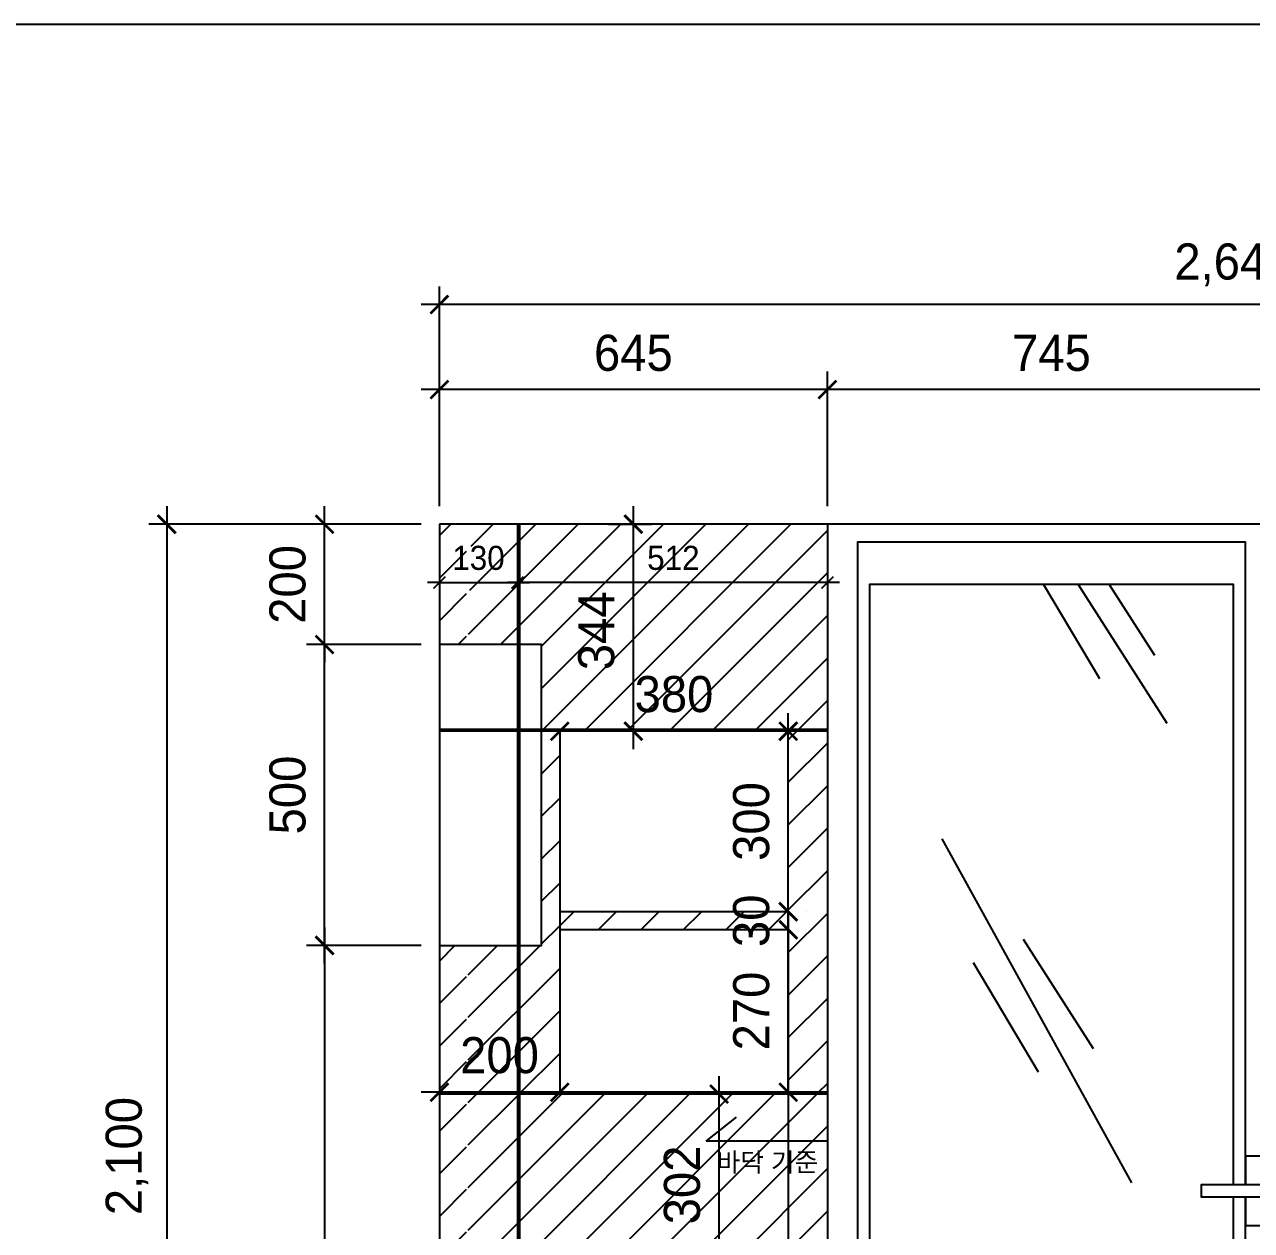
# Model space of a CAD drawing. Header units: millimetres. Extents: x 217202 to 745838, y -6815 to 171372.
# Drawn here: x 341931 to 343971, y 21288 to 23292 of the extents above; entities that cross this region are included whole.
import ezdxf

# ---------------------------------------------------------------- set-up
doc = ezdxf.new("R2010")
doc.units = ezdxf.units.MM
doc.header["$PDMODE"] = 3
doc.layers.get('DEFPOINTS').update_dxf_attribs({"color": 248})
for name, color, linetype in [('03-WAL NEW', 3, 'Continuous'), ('06-FUR', 6, 'Continuous'), ('C-WALL1', 2, 'Continuous'), ('TOILET-1', 6, 'Continuous')]:
    doc.layers.add(name, color=color, linetype=linetype)
doc.styles.add('HY 울릉도 L', font='')
doc.styles.add('코레일둥고', font='Korail_Round_Gothic_Medium.ttf')
doc.styles.get('HY 울릉도 L').set_extended_font_data('HY울릉도L')
doc.dimstyles.new('30', dxfattribs={"dimscale": 30, "dimtxt": 2, "dimasz": 1, "dimexe": 1, "dimexo": 1, "dimgap": 1, "dimtad": 1, "dimdec": 0, "dimrnd": 0.05, "dimdsep": 46, "dimlunit": 6, "dimtxsty": 'HY 울릉도 L', "dimblk": 'ARCHTICK', "dimcen": 2.5, "dimdle": 1, "dimclrd": 133, "dimclre": 133, "dimclrt": 30, "dimadec": 0, "dimazin": 0, "dimtfac": 1, "dimtdec": 0, "dimtix": 1, "dimtmove": 2, "dimatfit": 3, "dimldrblk": 'ARCHTICK', "dimfxl": 1, "dimlwd": -1, "dimlwe": -1, "dimarcsym": 0})
pattern_1 = [(45, (0, 0), (-35.35533905932738, 35.35533905932738), [])]

# ---------------------------------------------------------------- blocks, each defined once
blk = doc.blocks.new('_ArchTick')
at = {"color": 0, "linetype": 'ByBlock', "const_width": 0.15}
blk.add_lwpolyline([(-0.5, -0.5), (0.5, 0.5)], dxfattribs=at)
blk = doc.blocks.new('*D417')
at = {"layer": '06-FUR', "color": 133, "transparency": 16777216}
for p, q in [((342167.6054400089, 22491.67789802733), (342167.6054400089, 20331.67789802732)), ((342590.7914355197, 22461.67789802733), (342137.6054400089, 22461.67789802733)), ((342590.7914355197, 20361.67789802732), (342137.6054400089, 20361.67789802732))]:
    blk.add_line(p, q, dxfattribs=at)
at = {"layer": 'DEFPOINTS', "color": 0, "transparency": 16777216}
for p in [(342620.7914355197, 22461.67789802733), (342167.6054400089, 20361.67789802732), (342620.7914355197, 20361.67789802732)]:
    blk.add_point(p, dxfattribs=at)
at = {"layer": '06-FUR', "color": 133, "transparency": 16777216, "xscale": 30, "yscale": 30, "zscale": 30}
for p, rotation in [((342167.6054400089, 22461.67789802733), 90), ((342167.6054400089, 20361.67789802732), 270)]:
    blk.add_blockref('_ArchTick', p, dxfattribs=dict(at, rotation=rotation))
at = {"layer": '06-FUR', "color": 30, "transparency": 16777216, "insert": (342101.6624277972, 21411.67789802722), "char_height": 60, "attachment_point": 5, "rotation": 90, "style": 'HY 울릉도 L'}
blk.add_mtext('2,100', dxfattribs=at)
blk = doc.blocks.new('*D419')
at = {"layer": 'DEFPOINTS', "color": 0, "transparency": 16777216}
for p in [(342620.7914355196, 22364.65763360469), (342750.7914355196, 22364.65763360469), (342750.7914355196, 22364.65763360467)]:
    blk.add_point(p, dxfattribs=at)
at = {"layer": 'TOILET-1', "color": 133, "transparency": 16777216}
for p, q in [((342620.7914355196, 22364.65763360467), (342600.7914355196, 22364.65763360467)), ((342620.7914355196, 22364.65763360467), (342750.7914355196, 22364.65763360467)), ((342750.7914355196, 22364.65763360467), (342770.7914355196, 22364.65763360467))]:
    blk.add_line(p, q, dxfattribs=at)
at = {"layer": 'TOILET-1', "color": 133, "transparency": 16777216, "xscale": 20, "yscale": 20, "zscale": 20}
blk.add_blockref('_ArchTick', (342620.7914355196, 22364.65763360467), dxfattribs=at)
at = {"layer": 'TOILET-1', "color": 133, "transparency": 16777216, "xscale": 20, "yscale": 20, "zscale": 20, "rotation": 180}
blk.add_blockref('_ArchTick', (342750.7914355196, 22364.65763360467), dxfattribs=at)
at = {"layer": 'TOILET-1', "color": 30, "true_color": 0xeb7024, "transparency": 16777216, "insert": (342685.7914355196, 22405.55315599273), "char_height": 40, "attachment_point": 5, "style": 'HY 울릉도 L'}
blk.add_mtext('130', dxfattribs=at)
blk = doc.blocks.new('*D420')
at = {"layer": 'DEFPOINTS', "color": 0, "transparency": 16777216}
for p in [(342753.7914355196, 22364.65763360467), (342753.7914355196, 22364.65763360469), (343265.7914355196, 22364.65763360469)]:
    blk.add_point(p, dxfattribs=at)
at = {"layer": 'TOILET-1', "color": 133, "transparency": 16777216}
blk.add_line((343285.7914355196, 22364.65763360469), (342733.7914355196, 22364.65763360469), dxfattribs=at)
at = {"layer": 'TOILET-1', "color": 133, "transparency": 16777216, "xscale": 20, "yscale": 20, "zscale": 20, "rotation": 180}
blk.add_blockref('_ArchTick', (342753.7914355196, 22364.65763360469), dxfattribs=at)
at = {"layer": 'TOILET-1', "color": 133, "transparency": 16777216, "xscale": 20, "yscale": 20, "zscale": 20}
blk.add_blockref('_ArchTick', (343265.7914355196, 22364.65763360469), dxfattribs=at)
at = {"layer": 'TOILET-1', "color": 30, "true_color": 0xeb7024, "transparency": 16777216, "insert": (343009.7914355196, 22405.52601895068), "char_height": 40, "attachment_point": 5, "style": 'HY 울릉도 L'}
blk.add_mtext('512', dxfattribs=at)
blk = doc.blocks.new('*D425')
at = {"layer": '06-FUR', "color": 133, "transparency": 16777216}
for p, q in [((342429.8997835059, 21791.67789802732), (342429.8997835059, 20331.67789802732)), ((342590.7914355197, 21761.67789802732), (342399.8997835059, 21761.67789802732)), ((342590.7914355197, 20361.67789802732), (342399.8997835059, 20361.67789802732))]:
    blk.add_line(p, q, dxfattribs=at)
at = {"layer": 'DEFPOINTS', "color": 0, "transparency": 16777216}
for p in [(342620.7914355197, 21761.67789802732), (342429.8997835059, 20361.67789802732), (342620.7914355197, 20361.67789802732)]:
    blk.add_point(p, dxfattribs=at)
at = {"layer": '06-FUR', "color": 133, "transparency": 16777216, "xscale": 30, "yscale": 30, "zscale": 30}
for p, rotation in [((342429.8997835059, 21761.67789802732), 90), ((342429.8997835059, 20361.67789802732), 270)]:
    blk.add_blockref('_ArchTick', p, dxfattribs=dict(at, rotation=rotation))
at = {"layer": '06-FUR', "color": 30, "transparency": 16777216, "insert": (342363.9567712942, 21061.67789802722), "char_height": 60, "attachment_point": 5, "rotation": 90, "style": 'HY 울릉도 L'}
blk.add_mtext('1,400', dxfattribs=at)
blk = doc.blocks.new('*D426')
at = {"layer": '06-FUR', "color": 133, "transparency": 16777216}
for p, q in [((342429.8997835068, 21731.67789802732), (342429.8997835068, 22291.67789802732)), ((342590.7914355197, 22261.67789802732), (342399.8997835068, 22261.67789802732)), ((342590.7914355197, 21761.67789802732), (342399.8997835068, 21761.67789802732))]:
    blk.add_line(p, q, dxfattribs=at)
at = {"layer": 'DEFPOINTS', "color": 0, "transparency": 16777216}
for p in [(342429.8997835068, 22261.67789802732), (342620.7914355197, 22261.67789802732), (342620.7914355197, 21761.67789802732)]:
    blk.add_point(p, dxfattribs=at)
at = {"layer": '06-FUR', "color": 133, "transparency": 16777216, "xscale": 30, "yscale": 30, "zscale": 30}
for p, rotation in [((342429.8997835068, 22261.67789802732), 90), ((342429.8997835068, 21761.67789802732), 270)]:
    blk.add_blockref('_ArchTick', p, dxfattribs=dict(at, rotation=rotation))
at = {"layer": '06-FUR', "color": 30, "transparency": 16777216, "insert": (342368.5972054877, 22011.67789802721), "char_height": 60, "attachment_point": 5, "rotation": 90, "style": 'HY 울릉도 L'}
blk.add_mtext('500', dxfattribs=at)
blk = doc.blocks.new('*D427')
at = {"layer": '06-FUR', "color": 133, "transparency": 16777216}
for p, q in [((342429.8997835068, 22461.67789802733), (342429.8997835068, 22491.67789802733)), ((342590.7914355197, 22461.67789802733), (342399.8997835068, 22461.67789802733)), ((342429.8997835068, 22261.67789802732), (342429.8997835068, 22461.67789802733)), ((342590.7914355197, 22261.67789802732), (342399.8997835068, 22261.67789802732)), ((342429.8997835068, 22261.67789802732), (342429.8997835068, 22231.67789802732))]:
    blk.add_line(p, q, dxfattribs=at)
at = {"layer": 'DEFPOINTS', "color": 0, "transparency": 16777216}
for p in [(342429.8997835068, 22461.67789802733), (342620.7914355197, 22461.67789802733), (342620.7914355197, 22261.67789802732)]:
    blk.add_point(p, dxfattribs=at)
at = {"layer": '06-FUR', "color": 133, "transparency": 16777216, "xscale": 30, "yscale": 30, "zscale": 30}
for p, rotation in [((342429.8997835068, 22461.67789802733), 270), ((342429.8997835068, 22261.67789802732), 90)]:
    blk.add_blockref('_ArchTick', p, dxfattribs=dict(at, rotation=rotation))
at = {"layer": '06-FUR', "color": 30, "transparency": 16777216, "insert": (342368.6379110508, 22361.67789802722), "char_height": 60, "attachment_point": 5, "rotation": 90, "style": 'HY 울릉도 L'}
blk.add_mtext('200', dxfattribs=at)
blk = doc.blocks.new('*D429')
at = {"layer": '06-FUR', "color": 133, "transparency": 16777216}
for p, q in [((342620.7914355196, 22491.67789802732), (342620.7914355196, 22715.48557292743)), ((343265.7914355196, 22491.67789802732), (343265.7914355196, 22715.48557292743)), ((343295.7914355196, 22685.48557292743), (342590.7914355196, 22685.48557292743))]:
    blk.add_line(p, q, dxfattribs=at)
at = {"layer": 'DEFPOINTS', "color": 0, "transparency": 16777216}
for p in [(342620.7914355196, 22685.48557292743), (342620.7914355196, 22461.67789802732), (343265.7914355196, 22461.67789802732)]:
    blk.add_point(p, dxfattribs=at)
at = {"layer": '06-FUR', "color": 133, "transparency": 16777216, "xscale": 30, "yscale": 30, "zscale": 30, "rotation": 180}
blk.add_blockref('_ArchTick', (342620.7914355196, 22685.48557292743), dxfattribs=at)
at = {"layer": '06-FUR', "color": 133, "transparency": 16777216, "xscale": 30, "yscale": 30, "zscale": 30}
blk.add_blockref('_ArchTick', (343265.7914355196, 22685.48557292743), dxfattribs=at)
at = {"layer": '06-FUR', "color": 30, "transparency": 16777216, "insert": (342943.2914355196, 22746.13686193692), "char_height": 60, "attachment_point": 5, "style": 'HY 울릉도 L'}
blk.add_mtext('645', dxfattribs=at)
blk = doc.blocks.new('*D436')
at = {"layer": '06-FUR', "color": 133, "transparency": 16777216}
for p, q in [((342620.7914355196, 22491.67789802734), (342620.7914355196, 22856.79365920424)), ((345260.7914355196, 22491.67789802732), (345260.7914355196, 22856.79365920424)), ((345290.7914355196, 22826.79365920424), (342590.7914355196, 22826.79365920424))]:
    blk.add_line(p, q, dxfattribs=at)
at = {"layer": 'DEFPOINTS', "color": 0, "transparency": 16777216}
for p in [(342620.7914355196, 22826.79365920424), (342620.7914355196, 22461.67789802734), (345260.7914355196, 22461.67789802732)]:
    blk.add_point(p, dxfattribs=at)
at = {"layer": '06-FUR', "color": 133, "transparency": 16777216, "xscale": 30, "yscale": 30, "zscale": 30, "rotation": 180}
blk.add_blockref('_ArchTick', (342620.7914355196, 22826.79365920424), dxfattribs=at)
at = {"layer": '06-FUR', "color": 133, "transparency": 16777216, "xscale": 30, "yscale": 30, "zscale": 30}
blk.add_blockref('_ArchTick', (345260.7914355196, 22826.79365920424), dxfattribs=at)
at = {"layer": '06-FUR', "color": 30, "transparency": 16777216, "insert": (343940.7914355196, 22892.73667141591), "char_height": 60, "attachment_point": 5, "style": 'HY 울릉도 L'}
blk.add_mtext('2,640', dxfattribs=at)
blk = doc.blocks.new('*D439')
at = {"layer": '06-FUR', "color": 133, "transparency": 16777216}
for p, q in [((343265.7914355196, 22491.67789802732), (343265.7914355196, 22715.48557292743)), ((344010.7914355195, 22491.67789802732), (344010.7914355195, 22715.48557292743)), ((344040.7914355195, 22685.48557292743), (343235.7914355196, 22685.48557292743))]:
    blk.add_line(p, q, dxfattribs=at)
at = {"layer": 'DEFPOINTS', "color": 0, "transparency": 16777216}
for p in [(343265.7914355196, 22685.48557292743), (343265.7914355196, 22461.67789802732), (344010.7914355195, 22461.67789802732)]:
    blk.add_point(p, dxfattribs=at)
at = {"layer": '06-FUR', "color": 133, "transparency": 16777216, "xscale": 30, "yscale": 30, "zscale": 30, "rotation": 180}
blk.add_blockref('_ArchTick', (343265.7914355196, 22685.48557292743), dxfattribs=at)
at = {"layer": '06-FUR', "color": 133, "transparency": 16777216, "xscale": 30, "yscale": 30, "zscale": 30}
blk.add_blockref('_ArchTick', (344010.7914355195, 22685.48557292743), dxfattribs=at)
at = {"layer": '06-FUR', "color": 30, "transparency": 16777216, "insert": (343638.2914355196, 22746.13686193692), "char_height": 60, "attachment_point": 5, "style": 'HY 울릉도 L'}
blk.add_mtext('745', dxfattribs=at)
blk = doc.blocks.new('*D764')
at = {"layer": '06-FUR', "color": 133, "transparency": 16777216}
for p, q in [((343200.7914355197, 21547.67789802732), (343200.7914355197, 20331.67789802733)), ((342850.7914355197, 21517.67789802732), (343230.7914355197, 21517.67789802732)), ((342850.7914355196, 20361.67789802733), (343230.7914355197, 20361.67789802733))]:
    blk.add_line(p, q, dxfattribs=at)
at = {"layer": 'DEFPOINTS', "color": 0, "transparency": 16777216}
for p in [(342820.7914355197, 21517.67789802732), (342820.7914355196, 20361.67789802733), (343200.7914355197, 20361.67789802733)]:
    blk.add_point(p, dxfattribs=at)
at = {"layer": '06-FUR', "color": 133, "transparency": 16777216, "xscale": 30, "yscale": 30, "zscale": 30}
for p, rotation in [((343200.7914355197, 21517.67789802732), 90), ((343200.7914355197, 20361.67789802733), 270)]:
    blk.add_blockref('_ArchTick', p, dxfattribs=dict(at, rotation=rotation))
at = {"layer": '06-FUR', "color": 30, "transparency": 16777216, "insert": (343135.4997123175, 20939.67789802722), "char_height": 60, "attachment_point": 5, "rotation": 90, "style": 'HY 울릉도 L'}
blk.add_mtext('1,156', dxfattribs=at)
blk = doc.blocks.new('*D765')
at = {"layer": '06-FUR', "color": 133, "transparency": 16777216}
for p, q in [((342943.291435521, 22087.67789802733), (342943.291435521, 22491.67789802734)), ((342902.0406882548, 22461.67789802734), (342973.291435521, 22461.67789802734)), ((342973.2914355204, 22117.67789802733), (342973.291435521, 22117.67789802733))]:
    blk.add_line(p, q, dxfattribs=at)
at = {"layer": 'DEFPOINTS', "color": 0, "transparency": 16777216}
for p in [(342872.0406882548, 22461.67789802734), (342943.291435521, 22461.67789802734), (342943.2914355204, 22117.67789802733)]:
    blk.add_point(p, dxfattribs=at)
at = {"layer": '06-FUR', "color": 133, "transparency": 16777216, "xscale": 30, "yscale": 30, "zscale": 30}
for p, rotation in [((342943.291435521, 22461.67789802734), 90), ((342943.291435521, 22117.67789802733), 270)]:
    blk.add_blockref('_ArchTick', p, dxfattribs=dict(at, rotation=rotation))
at = {"layer": '06-FUR', "color": 30, "transparency": 16777216, "insert": (342881.9481519386, 22284.52965702393), "char_height": 60, "attachment_point": 5, "rotation": 90, "style": 'HY 울릉도 L'}
blk.add_mtext('344', dxfattribs=at)
blk = doc.blocks.new('*D769')
at = {"layer": '06-FUR', "color": 133, "transparency": 16777216}
for p, q in [((343200.79143552, 21787.67789802732), (343200.79143552, 22147.67789802732)), ((343230.7914355197, 22117.67789802732), (343230.79143552, 22117.67789802732)), ((343230.7914355197, 21817.67789802732), (343230.79143552, 21817.67789802732))]:
    blk.add_line(p, q, dxfattribs=at)
at = {"layer": 'DEFPOINTS', "color": 0, "transparency": 16777216}
for p in [(343200.7914355197, 22117.67789802732), (343200.79143552, 22117.67789802732), (343200.7914355197, 21817.67789802732)]:
    blk.add_point(p, dxfattribs=at)
at = {"layer": '06-FUR', "color": 133, "transparency": 16777216, "xscale": 30, "yscale": 30, "zscale": 30}
for p, rotation in [((343200.79143552, 22117.67789802732), 90), ((343200.79143552, 21817.67789802732), 270)]:
    blk.add_blockref('_ArchTick', p, dxfattribs=dict(at, rotation=rotation))
at = {"layer": '06-FUR', "color": 30, "transparency": 16777216, "insert": (343139.4481519379, 21967.67789802722), "char_height": 60, "attachment_point": 5, "rotation": 90, "style": 'HY 울릉도 L'}
blk.add_mtext('300', dxfattribs=at)
blk = doc.blocks.new('*D770')
at = {"layer": '06-FUR', "color": 133, "transparency": 16777216}
for p, q in [((343200.79143552, 21817.67789802732), (343200.79143552, 21487.67789802732)), ((343230.7914355197, 21787.67789802732), (343230.79143552, 21787.67789802732)), ((343230.7914355197, 21517.67789802732), (343230.79143552, 21517.67789802732))]:
    blk.add_line(p, q, dxfattribs=at)
at = {"layer": 'DEFPOINTS', "color": 0, "transparency": 16777216}
for p in [(343200.7914355197, 21787.67789802732), (343200.7914355197, 21517.67789802732), (343200.79143552, 21517.67789802732)]:
    blk.add_point(p, dxfattribs=at)
at = {"layer": '06-FUR', "color": 133, "transparency": 16777216, "xscale": 30, "yscale": 30, "zscale": 30}
for p, rotation in [((343200.79143552, 21787.67789802732), 90), ((343200.79143552, 21517.67789802732), 270)]:
    blk.add_blockref('_ArchTick', p, dxfattribs=dict(at, rotation=rotation))
at = {"layer": '06-FUR', "color": 30, "transparency": 16777216, "insert": (343139.5295630641, 21652.67789802722), "char_height": 60, "attachment_point": 5, "rotation": 90, "style": 'HY 울릉도 L'}
blk.add_mtext('270', dxfattribs=at)
blk = doc.blocks.new('*D771')
at = {"layer": '06-FUR', "color": 133, "transparency": 16777216}
for p, q in [((343200.7914355202, 21817.67789802732), (343200.7914355202, 21847.67789802732)), ((343200.7914355202, 21787.67789802733), (343200.7914355202, 21817.67789802732)), ((343230.7914355197, 21817.67789802732), (343230.7914355202, 21817.67789802732)), ((343200.7914355202, 21787.67789802733), (343200.7914355202, 21757.67789802733)), ((343230.7914355199, 21787.67789802733), (343230.7914355202, 21787.67789802733))]:
    blk.add_line(p, q, dxfattribs=at)
at = {"layer": 'DEFPOINTS', "color": 0, "transparency": 16777216}
for p in [(343200.7914355197, 21817.67789802732), (343200.7914355202, 21817.67789802732), (343200.7914355199, 21787.67789802733)]:
    blk.add_point(p, dxfattribs=at)
at = {"layer": '06-FUR', "color": 133, "transparency": 16777216, "xscale": 30, "yscale": 30, "zscale": 30}
for p, rotation in [((343200.7914355202, 21817.67789802732), 270), ((343200.7914355202, 21787.67789802733), 90)]:
    blk.add_blockref('_ArchTick', p, dxfattribs=dict(at, rotation=rotation))
at = {"layer": '06-FUR', "color": 30, "transparency": 16777216, "insert": (343139.448151938, 21802.67789802722), "char_height": 60, "attachment_point": 5, "rotation": 90, "style": 'HY 울릉도 L'}
blk.add_mtext('30', dxfattribs=at)
blk = doc.blocks.new('*D882')
at = {"layer": '06-FUR', "color": 133, "transparency": 16777216}
blk.add_line((343230.7914355196, 22117.67789802732), (342790.7914355196, 22117.67789802732), dxfattribs=at)
at = {"layer": 'DEFPOINTS', "color": 0, "transparency": 16777216}
for p in [(342820.7914355196, 22117.67789802732), (342820.7914355196, 22117.67789802732), (343200.7914355196, 22117.67789802732)]:
    blk.add_point(p, dxfattribs=at)
at = {"layer": '06-FUR', "color": 133, "transparency": 16777216, "xscale": 30, "yscale": 30, "zscale": 30, "rotation": 180}
blk.add_blockref('_ArchTick', (342820.7914355196, 22117.67789802732), dxfattribs=at)
at = {"layer": '06-FUR', "color": 133, "transparency": 16777216, "xscale": 30, "yscale": 30, "zscale": 30}
blk.add_blockref('_ArchTick', (343200.7914355196, 22117.67789802732), dxfattribs=at)
at = {"layer": '06-FUR', "color": 30, "transparency": 16777216, "insert": (343010.7914355196, 22179.02118160941), "char_height": 60, "attachment_point": 5, "style": 'HY 울릉도 L'}
blk.add_mtext('380', dxfattribs=at)
blk = doc.blocks.new('*D885')
at = {"layer": '06-FUR', "color": 133, "transparency": 16777216}
for p, q in [((343085.79143552, 21182.67789802731), (343085.79143552, 21544.67789802732)), ((343115.7914355198, 21514.67789802732), (343115.79143552, 21514.67789802732)), ((343115.7914355198, 21212.67789802731), (343115.79143552, 21212.67789802731))]:
    blk.add_line(p, q, dxfattribs=at)
at = {"layer": 'DEFPOINTS', "color": 0, "transparency": 16777216}
for p in [(343085.7914355198, 21514.67789802732), (343085.79143552, 21514.67789802732), (343085.7914355198, 21212.67789802731)]:
    blk.add_point(p, dxfattribs=at)
at = {"layer": '06-FUR', "color": 133, "transparency": 16777216, "xscale": 30, "yscale": 30, "zscale": 30}
for p, rotation in [((343085.79143552, 21514.67789802732), 90), ((343085.79143552, 21212.67789802731), 270)]:
    blk.add_blockref('_ArchTick', p, dxfattribs=dict(at, rotation=rotation))
at = {"layer": '06-FUR', "color": 30, "transparency": 16777216, "insert": (343024.4481519379, 21363.67789802721), "char_height": 60, "attachment_point": 5, "rotation": 90, "style": 'HY 울릉도 L'}
blk.add_mtext('302', dxfattribs=at)
blk = doc.blocks.new('*D886')
at = {"layer": '06-FUR', "color": 133, "transparency": 16777216}
for p, q in [((342620.7914355196, 21517.67789802731), (342590.7914355196, 21517.6778980273)), ((342820.7914355196, 21517.67789802732), (342620.7914355196, 21517.67789802731)), ((342820.7914355196, 21517.67789802732), (342850.7914355196, 21517.67789802732))]:
    blk.add_line(p, q, dxfattribs=at)
at = {"layer": 'DEFPOINTS', "color": 0, "transparency": 16777216}
for p in [(342620.7914355196, 21517.67789802731), (342620.7914355196, 21517.67789802731), (342820.7914355196, 21517.67789802732)]:
    blk.add_point(p, dxfattribs=at)
at = {"layer": '06-FUR', "color": 133, "transparency": 16777216, "xscale": 30, "yscale": 30, "zscale": 30}
for p, rotation in [((342620.7914355196, 21517.67789802731), 2.086443871040067e-12), ((342820.7914355196, 21517.67789802732), 180.0000000000021)]:
    blk.add_blockref('_ArchTick', p, dxfattribs=dict(at, rotation=rotation))
at = {"layer": '06-FUR', "color": 30, "transparency": 16777216, "insert": (342720.7914355195, 21578.93977048322), "char_height": 60, "attachment_point": 5, "style": 'HY 울릉도 L'}
blk.add_mtext('200', dxfattribs=at)

msp = doc.modelspace()

# ---------------------------------------------------------------- hatches: boundary and pattern name
at = {"layer": '03-WAL NEW'}
h = msp.add_hatch(dxfattribs=at)
h.set_pattern_fill('_USER', color=8, scale=50, angle=45, pattern_type=0)
h.set_pattern_definition(pattern_1)
h.paths.add_polyline_path([(342820.7914355196, 22117.67789802731), (342790.7914355196, 22117.67789802731), (342790.7914355196, 21761.67789802731), (342668.7914355196, 21761.67789802731), (342668.7914355196, 21517.67789802731), (342820.7914355196, 21517.67789802731)])
h.paths.add_polyline_path([(342665.7914355196, 21761.67789802731), (342620.7914355196, 21761.67789802731), (342620.7914355196, 21517.67789802731), (342665.7914355196, 21517.67789802731)])
edge = h.paths.add_edge_path()
edge.add_line((342665.7914355196, 21514.67789802731), (342620.7914355196, 21514.67789802731))
edge.add_line((342620.7914355196, 21514.67789802731), (342620.7914355196, 21051.24566099279))
edge.add_arc((342625.7914355196, 21051.24566099279), 5, 90, 180, ccw=False)
edge.add_line((342625.7914355196, 21056.24566099279), (342665.7914355196, 21056.24566099279))
edge.add_line((342665.7914355196, 21056.24566099279), (342665.7914355196, 21514.67789802731))
edge = h.paths.add_edge_path()
edge.add_line((343265.7914355196, 21514.67789802732), (342668.7914355196, 21514.67789802731))
edge.add_line((342668.7914355196, 21514.67789802731), (342668.7914355196, 21056.24566099279))
edge.add_line((342668.7914355196, 21056.24566099279), (342884.2253297356, 21056.24566099279))
edge.add_arc((342884.2253297354, 21051.24566099264), 5.000000000152795, -15.422445045006214, 89.99999999733188, ccw=False)
edge.add_line((342889.0452862422, 21049.91599213373), (342883.7715813917, 21030.79918133213))
edge.add_arc((345226.9980386259, 20953.34488755119), 2344.506216137437, 178.1068031513431, 180.9449988826241)
edge.add_line((342882.810703657, 20914.67789802731), (343265.7914355196, 20914.67789802732))
edge.add_line((343265.7914355196, 20914.67789802732), (343265.7914355196, 21514.67789802732))
h.paths.add_polyline_path([(342971.0030756983, 21212.67789802729), (343201.0030756983, 21212.67789802729), (343201.0030756983, 20914.67789802732), (342971.0030756983, 20914.67789802732)], flags=16)
h.paths.add_polyline_path([(343011.3623683765, 21171.69458918723), (343160.6437830201, 21171.69458918723), (343160.6437830201, 21148.07741236286), (343151.6376618624, 21135.43249674558), (343135.9091923311, 21127.40622692027), (343160.6437830201, 21127.40622692027), (343160.6437830201, 20956.09442049563), (343011.3623683765, 20956.09442049563), (343011.3623683765, 21127.40622692027), (343135.9091923311, 21127.40622692027), (343151.6376618624, 21148.07741236286), (343011.3623683765, 21148.07741236286)], flags=0)
h.paths.add_polyline_path([(343265.7914355196, 22117.67789802732), (343200.7914355196, 22117.67789802732), (343200.7914355196, 21517.67789802732), (343265.7914355196, 21517.67789802732)])
h.paths.add_polyline_path([(343265.7914355196, 22461.67789802734), (342674.791435521, 22461.67789802734), (342668.7914355196, 22261.67789802731), (342790.7914355196, 22261.67789802731), (342790.7914355196, 22120.67789802731), (343265.7914355196, 22120.67789802732)])
h.paths.add_polyline_path([(342665.7914355195, 22461.67789802733), (342620.7914355195, 22461.67789802733), (342620.7914355196, 22261.67789802731), (342665.7914355196, 22261.67789802731)])
edge = h.paths.add_edge_path()
edge.add_line((343265.7914355196, 20911.67789802732), (342882.8621083755, 20911.67789802731))
edge.add_arc((345226.9980386254, 20953.34488757262), 2344.50621613731, 181.0183245927269, 184.5969059478779)
edge.add_arc((342900.0014437424, 20766.24566099279), 9.99999999999991, 184.5969059473588, 270)
edge.add_line((342900.0014437424, 20756.24566099279), (343212.732774538, 20756.24566099279))
edge.add_line((343212.732774538, 20756.24566099279), (343265.7914355196, 20756.24566099279))
edge.add_line((343265.7914355196, 20756.24566099279), (343265.7914355196, 20759.08905500601))
edge.add_line((343265.7914355196, 20759.08905500601), (343235.4799266438, 20759.08905500601))
edge.add_line((343235.4799266438, 20759.08905500601), (342954.1571898362, 20759.08905500601))
edge.add_arc((342954.1571898362, 20759.51959859295), 0.4305435869355279, 111.80140948617199, 270, ccw=False)
edge.add_arc((343005.4994651981, 20631.16391018945), 138.6738507843427, 105.5284420849789, 111.80140948655779, ccw=False)
edge.add_arc((342992.4580802733, 20678.09913760036), 89.96047179179526, 90.64418674893778, 105.5284420849909, ccw=False)
edge.add_arc((343089.8084146553, 12019.85170393979), 8748.755174872247, 89.13906907531327, 90.64418674891971, ccw=False)
edge.add_arc((343147.6789609665, 15870.902255282), 4897.269831641212, 88.6180049752482, 89.13906907531049, ccw=False)
edge.add_line((343265.7914355196, 20766.74755995187), (343265.7914355196, 20911.67789802732))
h.paths.add_polyline_path([(343081.3992908876, 20844.73127463201), (343081.3992908876, 20853.12294551704), (342968.0342976719, 20853.12294551704), (342968.0342976719, 20844.73127463201)], flags=16)
h.paths.add_polyline_path([(342930.0126024127, 20810.01032679249), (342930.0126024127, 21069.34546926196), (342882.5295098965, 21069.71902790957), (342882.5295098965, 20810.3838854401)])
h = msp.add_hatch(dxfattribs=at)
h.set_pattern_fill('_USER', color=8, scale=50, angle=45, pattern_type=0)
h.set_pattern_definition(pattern_1)
h.paths.add_polyline_path([(343200.7914355196, 21817.67789802732), (342820.7914355196, 21817.67789802732), (342820.7914355196, 21787.67789802732), (343200.7914355196, 21787.67789802732)])
h.paths.add_polyline_path([(343196.2934707983, 21736.71453303401), (343196.2934707983, 21868.64126302044), (343082.9284775825, 21868.64126302044), (343082.9284775825, 21736.71453303401)], flags=9)

# ---------------------------------------------------------------- linework, layer by layer
at = {"layer": 'C-WALL1'}
for p, q in [((348063.1565914528, 23292.11083060896), (339326.7580708677, 23292.11083060896)), ((342620.7914355196, 22461.67789802732), (342620.7914355196, 20361.67789802731)), ((345260.7914355196, 22461.67789802732), (342620.7914355196, 22461.67789802734)), ((343265.7914355196, 22461.67789802732), (343265.7914355196, 20361.67789802732)), ((343200.7914355196, 21817.67789802732), (342820.7914355196, 21817.67789802732)), ((343200.7914355196, 21787.67789802732), (342820.7914355196, 21787.67789802732))]:
    msp.add_line(p, q, dxfattribs=at)
at = {"layer": 'C-WALL1', "color": 8}
for p, q in [((343625.0518772347, 22361.67789802733), (343718.299963014, 22205.25070551217)), ((343682.4937515601, 22361.67789802732), (343830.3779995046, 22130.87586514556)), ((343734.2226781106, 22361.67789802734), (343809.389671623, 22243.98869808523)), ((343455.8179059341, 21939.02349260704), (343771.1902652271, 21367.37456795979)), ((343591.2277146508, 21772.32200826866), (343707.5128942674, 21590.25393404205)), ((343507.890269289, 21733.5840156956), (343616.4231856584, 21551.51594146898))]:
    msp.add_line(p, q, dxfattribs=at)
at = {"layer": 'C-WALL1'}
for points in [[(344010.7914355195, 21296.27126299973), (344010.7914355195, 22461.67789802732), (343265.7914355196, 22461.67789802732), (343265.7914355196, 20361.67789802732), (344010.7914355195, 20361.67789802732), (344010.7914355195, 20914.67789802732)], [(343960.7914355195, 21363.82968828265), (343960.7914355195, 22431.67789802732), (343315.7914355196, 22431.67789802732), (343315.7914355196, 20411.67789802732), (343960.7914355195, 20411.67789802732), (343960.7914355195, 21344.11947274439)], [(343940.7914355195, 21363.82968828265), (343940.7914355195, 22361.67789802732), (343335.7914355196, 22361.67789802732), (343335.7914355196, 20431.67789802732), (343940.7914355195, 20431.67789802732), (343940.7914355195, 21344.11947274439)], [(343960.7914355195, 21344.11947274439), (343960.7914355195, 21296.27126299973), (344010.7914355195, 21296.27126299973), (344010.7914355195, 21411.67789802732), (343960.7914355195, 21411.67789802732), (343960.7914355195, 21363.82968828265)]]:
    msp.add_lwpolyline(points, dxfattribs=at)
for points in [[(342620.7914355196, 21761.67789802731), (342790.7914355196, 21761.67789802731), (342790.7914355196, 22261.67789802731), (342620.7914355196, 22261.67789802731)], [(342820.7914355196, 21517.67789802732), (343200.7914355196, 21517.67789802732), (343200.7914355196, 22117.67789802732), (342820.7914355196, 22117.67789802732)], [(343996.3669939241, 21363.82968828265), (343887.2370868155, 21363.82968828265), (343887.2370868155, 21344.11947274439), (343996.3669939241, 21344.11947274439)]]:
    msp.add_lwpolyline(points, close=True, dxfattribs=at)
at = {"layer": 'TOILET-1', "color": 30, "true_color": 0xeb7024}
for p, q in [((342750.7914355196, 22461.67789802733), (342750.7914355196, 20361.67789802732)), ((342753.7914355196, 22461.67789802733), (342753.7914355196, 20361.67789802732)), ((343265.7914355196, 22120.67789802732), (342620.7914355196, 22120.67789802731)), ((343265.7914355196, 22117.67789802732), (342620.7914355196, 22117.67789802731)), ((343265.7914355196, 21517.67789802732), (342620.7914355196, 21517.67789802731)), ((343265.7914355196, 21514.67789802732), (342620.7914355196, 21514.67789802731)), ((343064.0533952639, 21436.67789802732), (343114.5936142036, 21476.33306050024)), ((343265.7914355196, 21436.67789802732), (343064.0533952639, 21436.67789802732))]:
    msp.add_line(p, q, dxfattribs=at)

# ---------------------------------------------------------------- texts
at = {"layer": 'TOILET-1', "color": 30, "true_color": 0xeb7024, "insert": (343081.6948589939, 21417.37278370498), "char_height": 31.41418391627316, "attachment_point": 1, "style": '코레일둥고'}
msp.add_mtext_dynamic_manual_height_columns('{\\fGulim|b0|i0|c129|p50;바닥 기준}', width=204.9745262103924, gutter_width=1747.967486138007, heights=[0], dxfattribs=at)

# ---------------------------------------------------------------- dimensions: what is measured, and where the dimension line sits
at = {"layer": '06-FUR'}
for base, p1, p2, picture, middle in [((342620.7914355196, 22826.79365920424), (345260.7914355196, 22461.67789802732), (342620.7914355196, 22461.67789802734), '*D436', (343940.7914355196, 22892.73667141591)), ((342620.7914355196, 22685.48557292743), (343265.7914355196, 22461.67789802732), (342620.7914355196, 22461.67789802732), '*D429', (342943.2914355196, 22746.13686193692)), ((343265.7914355196, 22685.48557292743), (344010.7914355195, 22461.67789802732), (343265.7914355196, 22461.67789802732), '*D439', (343638.2914355196, 22746.13686193692)), ((342820.7914355196, 22117.67789802732), (343200.7914355196, 22117.67789802732), (342820.7914355196, 22117.67789802732), '*D882', (343010.7914355196, 22179.02118160941))]:
    dim = msp.add_linear_dim(base=base, p1=p1, p2=p2, dimstyle='30', override={"dimfxl": 1.25}, dxfattribs=at)
    dim.commit()
    dim.dimension.update_dxf_attribs({"geometry": picture, "text_midpoint": middle})
for base, p1, p2, picture, middle in [((342167.6054400089, 20361.67789802732), (342620.7914355196, 22461.67789802732), (342620.7914355196, 20361.67789802731), '*D417', (342101.6624277972, 21411.67789802722)), ((342429.8997835068, 22461.67789802733), (342620.7914355196, 22261.67789802731), (342620.7914355196, 22461.67789802732), '*D427', (342368.6379110508, 22361.67789802722)), ((342429.8997835068, 22261.67789802732), (342620.7914355196, 21761.67789802731), (342620.7914355196, 22261.67789802731), '*D426', (342368.5972054877, 22011.67789802721)), ((343200.79143552, 22117.67789802732), (343200.7914355196, 21817.67789802732), (343200.7914355196, 22117.67789802732), '*D769', (343139.4481519379, 21967.67789802722)), ((343200.7914355202, 21817.67789802732), (343200.7914355198, 21787.67789802732), (343200.7914355196, 21817.67789802732), '*D771', (343139.448151938, 21802.67789802722)), ((343200.79143552, 21517.67789802732), (343200.7914355196, 21787.67789802732), (343200.7914355196, 21517.67789802732), '*D770', (343139.5295630641, 21652.67789802722)), ((342429.8997835059, 20361.67789802732), (342620.7914355196, 21761.67789802731), (342620.7914355196, 20361.67789802732), '*D425', (342363.9567712942, 21061.67789802722)), ((343200.7914355197, 20361.67789802733), (342820.7914355196, 21517.67789802732), (342820.7914355195, 20361.67789802732), '*D764', (343135.4997123175, 20939.67789802722)), ((343085.79143552, 21514.67789802732), (343085.7914355197, 21212.6778980273), (343085.7914355197, 21514.67789802732), '*D885', (343024.4481519379, 21363.67789802721))]:
    dim = msp.add_linear_dim(base=base, p1=p1, p2=p2, angle=90, dimstyle='30', override={"dimfxl": 1.25}, dxfattribs=at)
    dim.commit()
    dim.dimension.update_dxf_attribs({"geometry": picture, "text_midpoint": middle})
dim = msp.add_linear_dim(base=(342943.291435521, 22461.67789802734), p1=(342943.2914355203, 22117.67789802732), p2=(342872.0406882546, 22461.67789802733), angle=90, dimstyle='30', override={"dimfxl": 1.25}, dxfattribs=at)
dim.commit()
dim.dimension.update_dxf_attribs({"geometry": '*D765', "text_midpoint": (342881.9481519386, 22284.52965702393), "dimtype": 160})
dim = msp.add_aligned_dim(p1=(342820.7914355196, 21517.67789802732), p2=(342620.7914355196, 21517.67789802731), distance=0, dimstyle='30', override={"dimfxl": 1.25}, dxfattribs=at)
dim.commit()
dim.dimension.update_dxf_attribs({"geometry": '*D886', "text_midpoint": (342720.7914355195, 21578.93977048322)})
at = {"layer": 'TOILET-1', "color": 30, "true_color": 0xeb7024}
for base, p1, p2, picture, middle in [((342750.7914355196, 22364.65763360467), (342620.7914355196, 22364.65763360469), (342750.7914355196, 22364.65763360469), '*D419', (342685.7914355196, 22405.55315599273)), ((342753.7914355196, 22364.65763360469), (343265.7914355196, 22364.65763360469), (342753.7914355196, 22364.65763360467), '*D420', (343009.7914355196, 22405.52601895068))]:
    dim = msp.add_linear_dim(base=base, p1=p1, p2=p2, dimstyle='30', override={"dimscale": 20, "dimclre": 30, "dimclrt": 30, "dimfxl": 1.25}, dxfattribs=at)
    dim.commit()
    dim.dimension.update_dxf_attribs({"geometry": picture, "text_midpoint": middle})

doc.saveas('drawing.dxf')
